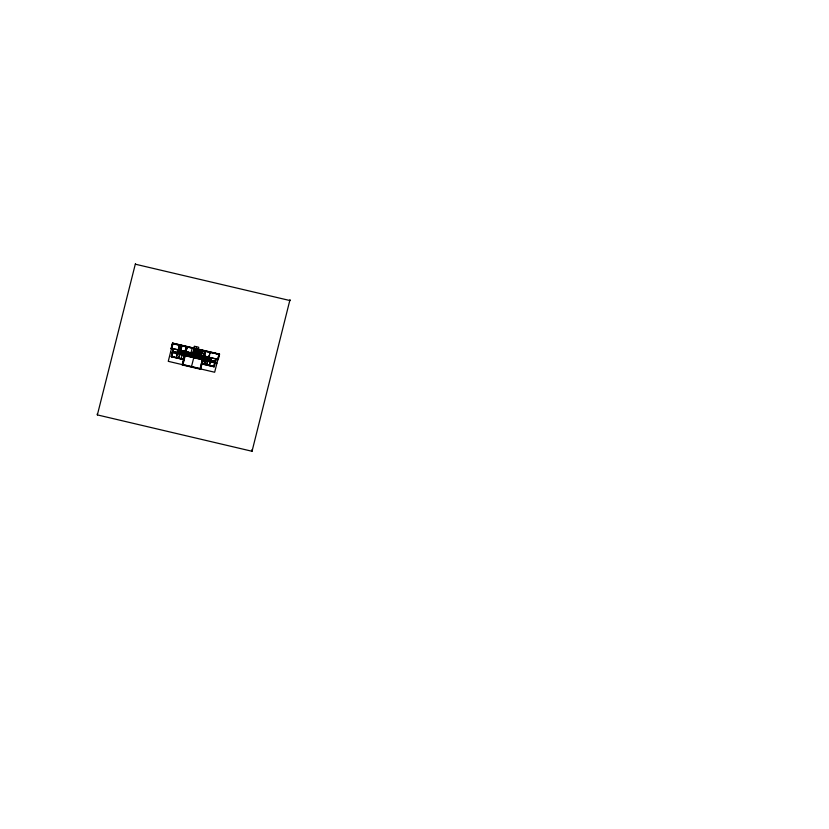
<?xml version="1.0" encoding="UTF-8"?>
<svg xmlns="http://www.w3.org/2000/svg" width="829" height="829" viewBox="0 0 829 829"><rect width="100%" height="100%" fill="white"/><g stroke="black" fill="none" stroke-linecap="round" stroke-linejoin="round"><path stroke-width="1.24" d="M290.026 299.559L252.037 451.266L97.366 414.904L135.407 263.767M171.251 348.574L172.598 343.247L219.457 354.273M172.826 343.247L168.256 361.33L214.659 372.242L219.229 354.159M171.738 348.584L173.033 343.455M173.116 349.071L171.188 356.688L183.53 359.579L182.183 364.915L200.587 369.237L201.934 363.91M171.644 356.729L173.188 350.636M173.416 349.734L173.675 348.719M171.831 356.667L172.878 350.563M173.831 348.75L173.106 349.662M176.287 357.817L177.199 354.211M177.686 352.294L177.271 353.278L179.686 345.019M178.453 349.247L178.069 351.423M179.561 344.885L178.525 348.304L181.157 348.916L182.007 345.569M176.473 357.755L177.043 354.18M177.883 352.501L178.473 350.159M178.546 349.859L179.686 345.341M180.152 345.455L178.266 352.905L172.774 351.62L184.38 353.993M178.805 352.719L180.618 345.558M181.085 345.672L179.199 353.133L180.546 353.444L181.25 350.822M179.738 353.258L181.696 345.496M178.608 358.366L179.966 352.988M180.556 350.657L181.872 345.434M178.784 358.304L180.121 353.03M180.712 350.688L180.929 349.828L178.297 349.206M180.204 353.04L180.784 350.708M181.717 350.926L181.085 353.568L182.287 353.859M181.592 353.372L182.183 351.04M182.059 353.486L182.649 351.144M181.105 358.522L183.572 351.361M182.515 353.589L183.105 351.258M184.038 351.475L183.406 354.118L184.763 354.439M183.914 353.921L184.504 351.579M184.297 354.325L186.256 346.563M183.25 359.454L184.038 356.346L184.96 356.563L182.836 364.998M184.649 353.931L184.307 355.289L193.271 357.392L193.582 356.19L183.468 353.89M185.157 351.9L186.515 346.522M183.478 359.506L186.753 346.574M182.37 364.884L184.877 354.947L202.981 359.195L200.463 369.143M186.981 346.636L185.623 352.004L187.416 346.843M182.598 364.947L184.732 356.501M185.23 354.543L187.209 346.688M185.458 354.605L185.105 354.035L203.209 358.294L202.628 358.636M185.769 354.356L186.359 352.014M186.67 352.087L185.737 351.558M186.235 354.46L186.826 352.128M186.691 354.574L187.281 352.232M187.157 354.677L187.82 352.045L201.437 355.247M187.551 355.092L188.287 352.149M188.09 354.895L188.68 352.563M188.556 355.009L189.136 352.677M189.012 355.113L189.603 352.781M189.478 355.226L190.069 352.895M189.872 355.641L190.608 352.698M190.411 355.444L191.002 353.113M190.96 352.781L192.214 348.284M190.867 355.558L191.458 353.216M191.333 355.662L191.924 353.33M191.8 355.776L192.39 353.434M192.618 353.496L193.219 352.429M193.913 348.367L193.354 351.911M193.136 352.418L192.338 355.9M193.271 351.89L194.173 348.325M192.929 353.568L194.224 348.439M192.732 355.993L193.426 353.237M194.504 348.874L193.478 352.947L196.338 353.62L197.364 349.548M194.587 349.019L193.623 352.864L196.245 353.475L197.219 349.641M194.763 349.299L193.903 352.688L196.069 353.195L196.929 349.807L194.763 349.299L194.007 352.636M193.188 356.097L193.882 353.351M195.489 348.688L186.877 347.03M193.654 356.211L194.349 353.455M191.385 367.071L196.514 346.75M194.587 356.429L195.281 353.672M195.043 356.532L195.737 353.786M195.509 356.646L196.204 353.89M197.727 350.781L196.774 353.289M195.82 357.04L196.846 353.289M197.882 349.196L197.302 350.677M196.794 354.47L198.09 349.351M196.442 356.864L197.033 354.532M197.375 354.294L198.514 349.765M196.908 356.967L197.489 354.636M197.841 354.397L198.981 349.879M197.364 357.081L197.955 354.75M198.307 354.511L199.447 349.983M197.83 357.185L198.421 354.853M198.763 354.615L199.913 350.097M198.214 357.6L198.96 354.667M199.229 354.729L200.38 350.201M198.763 357.413L199.354 355.071M199.696 354.833L200.836 350.315M199.219 357.517L199.81 355.185M200.162 354.947L201.302 350.429M199.685 357.631L200.276 355.289M200.628 355.05L201.768 350.532M200.152 357.734L200.742 355.403M201.053 355.475L202.349 350.346M200.535 358.149L202.525 350.284M201.364 355.548L202.659 350.418M201.084 357.952L201.665 355.62M201.54 358.066L202.131 355.724M202.007 358.169L202.597 355.838M202.473 358.283L203.064 355.942M199.996 369.029L202.266 360.066L204.245 360.812L203.074 360.781L202.276 363.921M204.587 350.874L203.716 356.263L205.074 350.885M200.235 369.092L202.494 360.128M202.856 358.688L204.846 350.833M202.038 363.869L205.312 350.947M203.665 358.408L203.323 359.755L194.359 357.651L194.66 356.449L207.053 359.434M204.183 356.366L205.54 350.999M203.789 358.905L205.747 351.154M204.328 358.719L204.918 356.377M204.794 358.822L205.385 356.491M205.26 358.936L205.996 356.315L204.069 355.859M205.716 359.04L206.307 356.708M204.504 364.024L205.198 361.278C203.478 360.46 208.701 362.024 205.426 361.33L204.732 364.076M206.183 359.154L206.773 356.822M207.001 356.874L217.986 359.454M206.649 359.268L207.24 356.926M207.706 357.04L207.001 359.662L203.323 358.802M208.162 357.144C204.576 363.444 220.908 360.864 203.861 358.605M208.038 359.589C210.97 348.988 208.908 359.568 208.12 359.61M206.784 364.884L207.105 361.485L208.815 361.206L207.944 361.247M210.006 352.149L209.488 354.18L210.307 352.221M206.918 365.019L207.924 360.998M208.867 357.309L209.374 355.278M209.644 354.221L210.183 352.087M208.97 359.807L209.561 357.475M209.436 359.921L210.017 357.579M209.892 360.024L210.483 357.693M210.359 360.138L210.949 357.796M209.229 365.558L210.245 361.548M210.359 360.46L211.26 357.558M209.416 365.496L210.348 361.807C213.613 362.377 207.312 360.822 210.11 361.755M210.67 360.532L211.416 357.589M212.752 360.698L212.297 362.024L214.732 362.605L215.727 360.636M213.747 366.522L214.68 362.822L212.006 362.2L212.411 360.615L215.385 361.32L212.566 360.978M215.747 358.605L215.954 359.734M213.872 366.656L215.416 360.563M215.644 359.662L215.903 358.646M217.675 359.382L218.97 354.263M219.281 354.335L205.209 351.341M135.448 264.223L290.109 300.585M172.556 343.424L195.447 348.802M196.525 349.061L219.416 354.439M172.65 343.683L186.649 346.978M204.981 351.289L196.577 348.947M197.706 349.6L194.152 348.74M179.447 345.641L181.613 346.149M197.903 350.107L202.152 351.102M179.333 346.097L181.499 346.605M197.789 350.553L202.038 351.558M179.219 346.553L181.385 347.061M197.25 350.905L201.924 352.004M179.105 346.999L181.271 347.506M197.136 351.361L201.81 352.46M178.991 347.455L181.157 347.962M197.022 351.807L201.696 352.916M178.877 347.9L181.043 348.418M196.908 352.263L201.582 353.361M196.794 352.719L201.468 353.817M178.649 348.812L180.815 349.32M201.354 354.263L197.084 353.341M196.991 353.724L201.24 354.719M171.51 348.211L185.509 351.496M171.292 348.398L218.162 359.413M178.266 350.636L210.908 358.304M178.152 351.092L210.794 358.76M178.038 351.537L210.67 359.216M177.924 351.993L210.556 359.662M185.53 354.304L202.711 358.294M172.681 351.361L178.328 352.688M179.251 352.905L180.608 353.216M181.147 353.351L182.929 353.765M207.592 359.568L211.696 360.532M212.39 360.688L215.519 361.434M184.826 355.175L193.333 357.175M194.411 357.423L202.918 359.423M170.536 352.294L216.939 363.206M171.427 356.325L183.582 359.112M202.121 363.548L214.265 366.397M183.81 359.589L171.344 356.657L173.261 349.04L171.106 348.605L172.505 343.061L193.851 348.076L194.318 346.232L198.722 347.268L198.255 349.113L219.602 354.128L218.203 359.672L216.11 359.112L214.265 366.812L201.312 363.838M201.716 363.796L214.183 366.729M182.484 364.439L200.577 368.687M251.912 449.784L252.037 451.266M97.283 413.858L97.366 414.904M194.939 349.579L194.193 352.522L195.893 352.916L196.639 349.983L194.939 349.579"/></g></svg>
